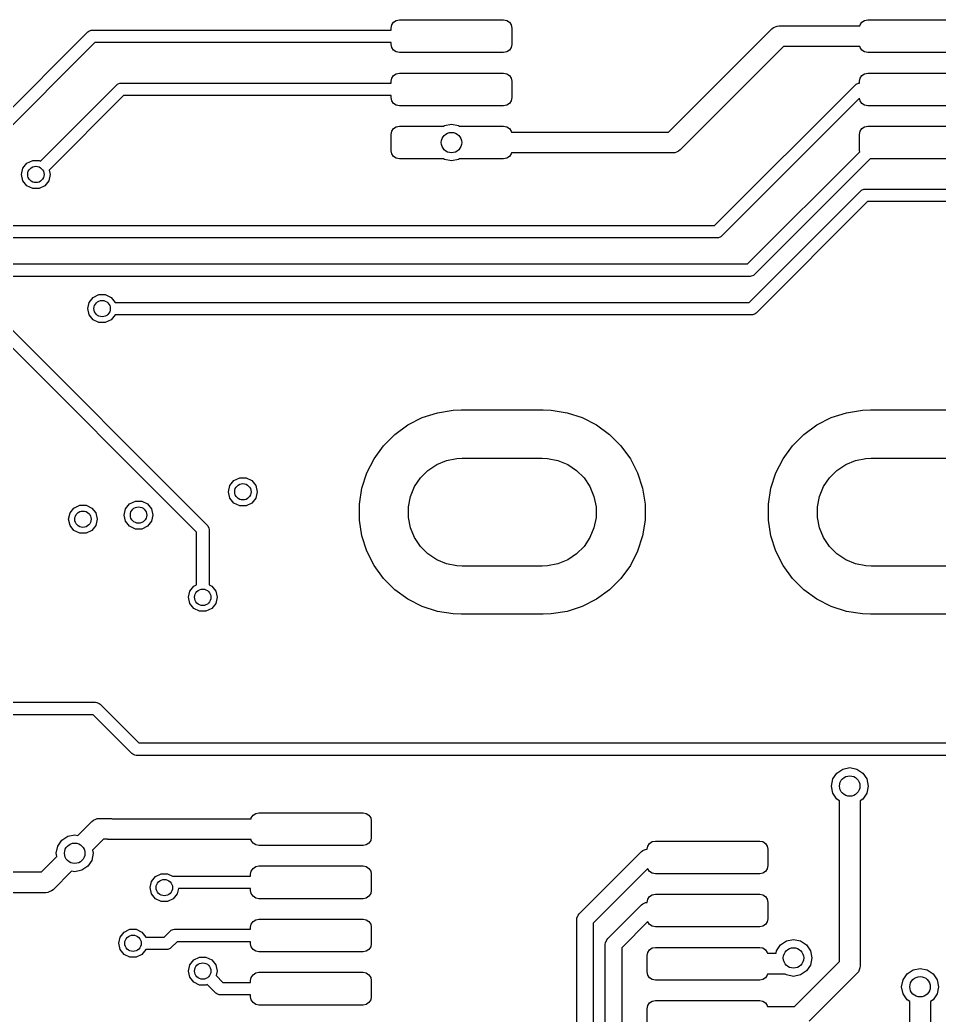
# Model space of a CAD drawing. Extents: x 0.05 to 3.89, y 0.04 to 4.21.
# Drawn here: x 1.5396 to 1.9819, y 1.6268 to 2.1059 of the extents above; entities that cross this region are included whole.
import ezdxf

# ---------------------------------------------------------------- set-up
doc = ezdxf.new("R2010")
doc.units = 0
doc.header["$MEASUREMENT"] = 0
doc.layers.add('BLACK', color=7, linetype='CONTINUOUS')

msp = doc.modelspace()

# ---------------------------------------------------------------- linework, layer by layer
at = {"layer": 'BLACK', "linetype": 'CONTINUOUS'}
for p, q in [((1.71821, 2.10197), (1.71851, 2.10348)), ((1.71851, 2.10348), (1.71936, 2.10475)), ((1.71936, 2.10475), (1.72064, 2.10561)), ((1.72064, 2.10561), (1.72215, 2.10591)), ((1.72215, 2.10591), (1.77234, 2.10591)), ((1.77234, 2.10591), (1.77385, 2.10561)), ((1.77385, 2.10561), (1.77513, 2.10475)), ((1.77513, 2.10475), (1.77598, 2.10348)), ((1.77598, 2.10348), (1.77628, 2.10197)), ((1.94381, 2.10303), (1.9439, 2.10348)), ((1.9439, 2.10348), (1.94476, 2.10475)), ((1.94476, 2.10475), (1.94603, 2.10561)), ((1.94603, 2.10561), (1.94754, 2.10591)), ((1.94754, 2.10591), (1.99774, 2.10591)), ((1.51004, 2.03791), (1.57229, 2.10015)), ((1.57229, 2.10015), (1.57274, 2.10053)), ((1.57274, 2.10053), (1.57382, 2.10097)), ((1.57382, 2.10097), (1.57441, 2.10103)), ((1.57441, 2.10103), (1.71821, 2.10103)), ((1.71821, 2.10103), (1.71821, 2.10197)), ((1.77628, 2.10197), (1.77628, 2.09409)), ((1.85167, 2.05185), (1.90139, 2.10157)), ((1.90139, 2.10157), (1.90214, 2.10219)), ((1.90214, 2.10219), (1.90395, 2.10294)), ((1.90395, 2.10294), (1.90492, 2.10303)), ((1.90395, 2.10294), (1.90395, 2.10294)), ((1.90492, 2.10303), (1.94381, 2.10303)), ((1.57565, 2.09503), (1.51427, 2.03365)), ((1.71821, 2.09503), (1.57565, 2.09503)), ((1.71821, 2.09409), (1.71821, 2.09503)), ((1.71851, 2.09259), (1.71821, 2.09409)), ((1.77628, 2.09409), (1.77598, 2.09259)), ((1.71936, 2.09131), (1.71851, 2.09259)), ((1.72064, 2.09046), (1.71936, 2.09131)), ((1.72215, 2.09016), (1.72064, 2.09046)), ((1.77234, 2.09016), (1.72215, 2.09016)), ((1.77385, 2.09046), (1.77234, 2.09016)), ((1.77513, 2.09131), (1.77385, 2.09046)), ((1.77598, 2.09259), (1.77513, 2.09131)), ((1.90699, 2.09303), (1.85728, 2.04331)), ((1.94381, 2.09303), (1.90699, 2.09303)), ((1.9439, 2.09259), (1.94381, 2.09303)), ((1.94476, 2.09131), (1.9439, 2.09259)), ((1.94603, 2.09046), (1.94476, 2.09131)), ((1.94754, 2.09016), (1.94603, 2.09046)), ((1.99774, 2.09016), (1.94754, 2.09016)), ((1.71851, 2.07788), (1.71936, 2.07916)), ((1.71936, 2.07916), (1.72064, 2.08002)), ((1.72064, 2.08002), (1.72215, 2.08031)), ((1.72215, 2.08031), (1.77234, 2.08031)), ((1.77234, 2.08031), (1.77385, 2.08002)), ((1.77385, 2.08002), (1.77513, 2.07916)), ((1.77513, 2.07916), (1.77598, 2.07788)), ((1.9439, 2.07788), (1.94476, 2.07916)), ((1.94476, 2.07916), (1.94603, 2.08002)), ((1.94603, 2.08002), (1.94754, 2.08031)), ((1.94754, 2.08031), (1.99774, 2.08031)), ((1.54941, 2.03791), (1.58607, 2.07456)), ((1.58607, 2.07456), (1.58652, 2.07494)), ((1.58652, 2.07494), (1.58685, 2.07507)), ((1.58685, 2.07507), (1.5876, 2.07538)), ((1.5876, 2.07538), (1.58819, 2.07544)), ((1.58819, 2.07544), (1.71821, 2.07544)), ((1.71821, 2.07638), (1.71851, 2.07788)), ((1.71821, 2.07544), (1.71821, 2.07638)), ((1.77598, 2.07788), (1.77628, 2.07638)), ((1.77628, 2.07638), (1.77628, 2.0685)), ((1.87386, 2.00694), (1.94148, 2.07456)), ((1.94148, 2.07456), (1.94194, 2.07494)), ((1.94194, 2.07494), (1.94302, 2.07538)), ((1.94302, 2.07538), (1.9436, 2.07544)), ((1.9436, 2.07638), (1.9439, 2.07788)), ((1.9436, 2.07544), (1.9436, 2.07638)), ((1.58943, 2.06944), (1.55364, 2.03365)), ((1.71821, 2.06944), (1.58943, 2.06944)), ((1.71821, 2.0685), (1.71821, 2.06944)), ((1.71851, 2.067), (1.71821, 2.0685)), ((1.71936, 2.06572), (1.71851, 2.067)), ((1.72064, 2.06487), (1.71936, 2.06572)), ((1.72215, 2.06457), (1.72064, 2.06487)), ((1.77385, 2.06487), (1.77234, 2.06457)), ((1.77513, 2.06572), (1.77385, 2.06487)), ((1.77598, 2.067), (1.77513, 2.06572)), ((1.77628, 2.0685), (1.77598, 2.067)), ((1.94365, 2.06825), (1.87722, 2.00182)), ((1.9439, 2.067), (1.94365, 2.06825)), ((1.94476, 2.06572), (1.9439, 2.067)), ((1.94603, 2.06487), (1.94476, 2.06572)), ((1.94754, 2.06457), (1.94603, 2.06487)), ((1.77234, 2.06457), (1.72215, 2.06457)), ((1.99774, 2.06457), (1.94754, 2.06457)), ((1.74385, 2.05503), (1.74724, 2.05571)), ((1.74724, 2.05571), (1.75063, 2.05503)), ((1.71821, 2.05079), (1.71851, 2.05229)), ((1.71821, 2.04291), (1.71821, 2.05079)), ((1.71851, 2.05229), (1.71936, 2.05357)), ((1.71936, 2.05357), (1.72064, 2.05442)), ((1.72064, 2.05442), (1.72215, 2.05472)), ((1.72215, 2.05472), (1.74339, 2.05472)), ((1.74339, 2.05472), (1.74385, 2.05503)), ((1.75063, 2.05503), (1.7511, 2.05472)), ((1.7511, 2.05472), (1.77234, 2.05472)), ((1.77234, 2.05472), (1.77385, 2.05442)), ((1.77385, 2.05442), (1.77513, 2.05357)), ((1.77513, 2.05357), (1.77598, 2.05229)), ((1.77598, 2.05229), (1.77607, 2.05185)), ((1.77607, 2.05185), (1.85167, 2.05185)), ((1.9436, 2.05079), (1.9439, 2.05229)), ((1.9436, 2.04291), (1.9436, 2.05079)), ((1.9439, 2.05229), (1.94476, 2.05357)), ((1.94476, 2.05357), (1.94603, 2.05442)), ((1.94603, 2.05442), (1.94754, 2.05472)), ((1.94754, 2.05472), (1.99774, 2.05472)), ((1.71851, 2.04141), (1.71821, 2.04291)), ((1.71936, 2.04013), (1.71851, 2.04141)), ((1.77598, 2.04141), (1.77513, 2.04013)), ((1.77607, 2.04185), (1.77598, 2.04141)), ((1.85374, 2.04185), (1.77607, 2.04185)), ((1.85472, 2.04195), (1.85374, 2.04185)), ((1.85546, 2.04226), (1.85472, 2.04195)), ((1.85472, 2.04195), (1.85472, 2.04195)), ((1.85652, 2.04269), (1.85546, 2.04226)), ((1.85728, 2.04331), (1.85652, 2.04269)), ((1.85652, 2.04269), (1.85652, 2.04269)), ((1.88969, 1.98842), (1.9437, 2.04243)), ((1.9437, 2.04243), (1.9436, 2.04291)), ((1.54104, 2.03449), (1.54295, 2.03688)), ((1.54295, 2.03688), (1.54571, 2.03821)), ((1.54571, 2.03821), (1.54878, 2.03821)), ((1.54878, 2.03821), (1.54941, 2.03791)), ((1.72064, 2.03928), (1.71936, 2.04013)), ((1.72215, 2.03898), (1.72064, 2.03928)), ((1.74339, 2.03898), (1.72215, 2.03898)), ((1.74385, 2.03867), (1.74339, 2.03898)), ((1.74724, 2.03799), (1.74385, 2.03867)), ((1.75063, 2.03867), (1.74724, 2.03799)), ((1.7511, 2.03898), (1.75063, 2.03867)), ((1.77234, 2.03898), (1.7511, 2.03898)), ((1.77385, 2.03928), (1.77234, 2.03898)), ((1.77513, 2.04013), (1.77385, 2.03928)), ((1.94873, 2.03898), (1.89306, 1.9833)), ((1.99774, 2.03898), (1.94873, 2.03898)), ((1.54035, 2.0315), (1.54104, 2.03449)), ((1.54104, 2.02851), (1.54035, 2.0315)), ((1.55413, 2.0315), (1.55345, 2.02851)), ((1.55364, 2.03365), (1.55413, 2.0315)), ((1.54295, 2.02611), (1.54104, 2.02851)), ((1.55345, 2.02851), (1.55154, 2.02611)), ((1.54571, 2.02478), (1.54295, 2.02611)), ((1.54878, 2.02478), (1.54571, 2.02478)), ((1.55154, 2.02611), (1.54878, 2.02478)), ((1.89049, 1.96993), (1.94409, 2.02353)), ((1.94409, 2.02353), (1.94455, 2.0239)), ((1.94455, 2.0239), (1.94563, 2.02435)), ((1.94563, 2.02435), (1.94621, 2.02441)), ((1.94621, 2.02441), (2.30521, 2.02441)), ((1.94746, 2.01841), (1.89385, 1.96481)), ((2.30645, 2.01841), (1.94746, 2.01841)), ((1.19685, 2.00694), (1.87386, 2.00694)), ((1.8751, 2.00094), (1.19809, 2.00094)), ((1.87568, 2.00099), (1.8751, 2.00094)), ((1.87677, 2.00144), (1.87568, 2.00099)), ((1.87722, 2.00182), (1.87677, 2.00144)), ((1.20079, 1.98842), (1.88969, 1.98842)), ((1.89094, 1.98242), (1.20203, 1.98242)), ((1.89152, 1.98248), (1.89094, 1.98242)), ((1.8926, 1.98293), (1.89152, 1.98248)), ((1.89306, 1.9833), (1.8926, 1.98293)), ((1.57224, 1.96693), (1.57293, 1.96992)), ((1.57293, 1.96992), (1.57484, 1.97232)), ((1.57484, 1.97232), (1.5776, 1.97365)), ((1.5776, 1.97365), (1.58067, 1.97365)), ((1.58067, 1.97365), (1.58343, 1.97232)), ((1.58343, 1.97232), (1.58533, 1.96993)), ((1.58533, 1.96993), (1.89049, 1.96993)), ((1.52456, 1.96787), (1.62968, 1.86275)), ((1.57293, 1.96394), (1.57224, 1.96693)), ((1.8934, 1.96443), (1.89232, 1.96399)), ((1.89385, 1.96481), (1.8934, 1.96443)), ((1.62456, 1.85939), (1.5212, 1.96275)), ((1.57484, 1.96154), (1.57293, 1.96394)), ((1.5776, 1.96021), (1.57484, 1.96154)), ((1.58067, 1.96021), (1.5776, 1.96021)), ((1.58343, 1.96154), (1.58067, 1.96021)), ((1.58533, 1.96393), (1.58343, 1.96154)), ((1.89173, 1.96393), (1.58533, 1.96393)), ((1.89232, 1.96399), (1.89173, 1.96393)), ((1.73314, 1.91444), (1.74048, 1.91683)), ((1.74048, 1.91683), (1.74811, 1.91804)), ((1.74811, 1.91804), (1.75197, 1.91819)), ((1.75197, 1.91819), (1.79134, 1.91819)), ((1.79134, 1.91819), (1.7952, 1.91804)), ((1.7952, 1.91804), (1.80283, 1.91683)), ((1.80283, 1.91683), (1.81017, 1.91444)), ((1.92999, 1.91444), (1.93733, 1.91683)), ((1.93733, 1.91683), (1.94496, 1.91804)), ((1.94496, 1.91804), (1.94882, 1.91819)), ((1.94882, 1.91819), (1.98819, 1.91819)), ((1.72625, 1.91094), (1.73314, 1.91444)), ((1.81017, 1.91444), (1.81705, 1.91094)), ((1.92311, 1.91094), (1.92999, 1.91444)), ((1.72001, 1.9064), (1.72625, 1.91094)), ((1.81705, 1.91094), (1.8233, 1.9064)), ((1.91686, 1.9064), (1.92311, 1.91094)), ((1.71455, 1.90094), (1.72001, 1.9064)), ((1.8233, 1.9064), (1.82876, 1.90094)), ((1.9114, 1.90094), (1.91686, 1.9064)), ((1.71001, 1.89469), (1.71455, 1.90094)), ((1.82876, 1.90094), (1.8333, 1.89469)), ((1.90686, 1.89469), (1.9114, 1.90094)), ((1.7065, 1.88781), (1.71001, 1.89469)), ((1.74012, 1.89191), (1.74483, 1.89386)), ((1.74483, 1.89386), (1.74983, 1.89485)), ((1.74983, 1.89485), (1.75238, 1.89498)), ((1.75238, 1.89498), (1.79093, 1.89498)), ((1.79093, 1.89498), (1.79348, 1.89485)), ((1.79348, 1.89485), (1.79848, 1.89386)), ((1.79848, 1.89386), (1.80319, 1.89191)), ((1.8333, 1.89469), (1.83681, 1.88781)), ((1.90335, 1.88781), (1.90686, 1.89469)), ((1.93697, 1.89191), (1.94168, 1.89386)), ((1.94168, 1.89386), (1.94668, 1.89485)), ((1.94668, 1.89485), (1.94923, 1.89498)), ((1.94923, 1.89498), (1.98778, 1.89498)), ((1.70412, 1.88046), (1.7065, 1.88781)), ((1.73228, 1.88547), (1.73588, 1.88907)), ((1.73588, 1.88907), (1.74012, 1.89191)), ((1.80319, 1.89191), (1.80742, 1.88907)), ((1.80742, 1.88907), (1.81103, 1.88547)), ((1.83681, 1.88781), (1.83919, 1.88046)), ((1.90097, 1.88046), (1.90335, 1.88781)), ((1.92913, 1.88547), (1.93273, 1.88907)), ((1.93273, 1.88907), (1.93697, 1.89191)), ((1.64064, 1.88173), (1.64255, 1.88413)), ((1.64255, 1.88413), (1.64532, 1.88546)), ((1.64532, 1.88546), (1.64838, 1.88546)), ((1.64838, 1.88546), (1.65115, 1.88413)), ((1.65115, 1.88413), (1.65306, 1.88173)), ((1.72945, 1.88123), (1.73228, 1.88547)), ((1.81103, 1.88547), (1.81386, 1.88123)), ((1.9263, 1.88123), (1.92913, 1.88547)), ((1.63996, 1.87874), (1.64064, 1.88173)), ((1.64064, 1.87575), (1.63996, 1.87874)), ((1.65306, 1.88173), (1.65374, 1.87874)), ((1.65374, 1.87874), (1.65306, 1.87575)), ((1.70291, 1.87284), (1.70412, 1.88046)), ((1.7275, 1.87652), (1.72945, 1.88123)), ((1.81386, 1.88123), (1.81581, 1.87652)), ((1.83919, 1.88046), (1.8404, 1.87284)), ((1.89976, 1.87284), (1.90097, 1.88046)), ((1.92435, 1.87652), (1.9263, 1.88123)), ((1.59236, 1.87291), (1.59512, 1.87424)), ((1.59512, 1.87424), (1.59819, 1.87424)), ((1.59819, 1.87424), (1.60095, 1.87291)), ((1.64255, 1.87335), (1.64064, 1.87575)), ((1.64532, 1.87202), (1.64255, 1.87335)), ((1.65115, 1.87335), (1.64838, 1.87202)), ((1.65306, 1.87575), (1.65115, 1.87335)), ((1.7265, 1.87152), (1.7275, 1.87652)), ((1.81581, 1.87652), (1.8168, 1.87152)), ((1.92335, 1.87152), (1.92435, 1.87652)), ((1.56299, 1.86555), (1.56367, 1.86854)), ((1.56367, 1.86854), (1.56559, 1.87094)), ((1.56559, 1.87094), (1.56835, 1.87227)), ((1.56835, 1.87227), (1.57142, 1.87227)), ((1.57142, 1.87227), (1.57418, 1.87094)), ((1.57418, 1.87094), (1.57609, 1.86854)), ((1.57609, 1.86854), (1.57677, 1.86555)), ((1.58976, 1.86752), (1.59045, 1.87051)), ((1.59045, 1.87051), (1.59236, 1.87291)), ((1.60095, 1.87291), (1.60286, 1.87051)), ((1.60286, 1.87051), (1.60354, 1.86752)), ((1.64838, 1.87202), (1.64532, 1.87202)), ((1.70291, 1.86512), (1.70291, 1.87284)), ((1.7265, 1.86643), (1.7265, 1.87152)), ((1.8168, 1.87152), (1.8168, 1.86643)), ((1.8404, 1.87284), (1.8404, 1.86512)), ((1.89976, 1.86512), (1.89976, 1.87284)), ((1.92335, 1.86643), (1.92335, 1.87152)), ((1.56367, 1.86256), (1.56299, 1.86555)), ((1.57677, 1.86555), (1.57609, 1.86256)), ((1.59045, 1.86453), (1.58976, 1.86752)), ((1.59236, 1.86213), (1.59045, 1.86453)), ((1.60286, 1.86453), (1.60095, 1.86213)), ((1.60354, 1.86752), (1.60286, 1.86453)), ((1.70412, 1.85749), (1.70291, 1.86512)), ((1.7275, 1.86143), (1.7265, 1.86643)), ((1.8168, 1.86643), (1.81581, 1.86143)), ((1.8404, 1.86512), (1.83919, 1.85749)), ((1.90097, 1.85749), (1.89976, 1.86512)), ((1.92435, 1.86143), (1.92335, 1.86643)), ((1.56559, 1.86016), (1.56367, 1.86256)), ((1.56835, 1.85883), (1.56559, 1.86016)), ((1.57142, 1.85883), (1.56835, 1.85883)), ((1.57418, 1.86016), (1.57142, 1.85883)), ((1.57609, 1.86256), (1.57418, 1.86016)), ((1.59512, 1.8608), (1.59236, 1.86213)), ((1.59819, 1.8608), (1.59512, 1.8608)), ((1.60095, 1.86213), (1.59819, 1.8608)), ((1.62456, 1.83396), (1.62456, 1.85939)), ((1.62968, 1.86275), (1.63005, 1.8623)), ((1.63005, 1.8623), (1.63005, 1.8623)), ((1.63005, 1.8623), (1.6305, 1.86122)), ((1.6305, 1.86122), (1.63056, 1.86063)), ((1.63056, 1.86063), (1.63056, 1.83396)), ((1.72945, 1.85672), (1.7275, 1.86143)), ((1.81581, 1.86143), (1.81386, 1.85672)), ((1.9263, 1.85672), (1.92435, 1.86143)), ((1.7065, 1.85014), (1.70412, 1.85749)), ((1.73228, 1.85248), (1.72945, 1.85672)), ((1.81386, 1.85672), (1.81103, 1.85248)), ((1.83919, 1.85749), (1.83681, 1.85014)), ((1.90335, 1.85014), (1.90097, 1.85749)), ((1.92913, 1.85248), (1.9263, 1.85672)), ((1.71001, 1.84326), (1.7065, 1.85014)), ((1.73588, 1.84888), (1.73228, 1.85248)), ((1.81103, 1.85248), (1.80742, 1.84888)), ((1.83681, 1.85014), (1.8333, 1.84326)), ((1.90686, 1.84326), (1.90335, 1.85014)), ((1.93273, 1.84888), (1.92913, 1.85248)), ((1.74012, 1.84605), (1.73588, 1.84888)), ((1.74483, 1.8441), (1.74012, 1.84605)), ((1.80319, 1.84605), (1.79848, 1.8441)), ((1.80742, 1.84888), (1.80319, 1.84605)), ((1.93697, 1.84605), (1.93273, 1.84888)), ((1.94168, 1.8441), (1.93697, 1.84605)), ((1.71455, 1.83702), (1.71001, 1.84326)), ((1.74983, 1.8431), (1.74483, 1.8441)), ((1.75238, 1.84298), (1.74983, 1.8431)), ((1.79093, 1.84298), (1.75238, 1.84298)), ((1.79348, 1.8431), (1.79093, 1.84298)), ((1.79848, 1.8441), (1.79348, 1.8431)), ((1.8333, 1.84326), (1.82876, 1.83702)), ((1.9114, 1.83702), (1.90686, 1.84326)), ((1.94668, 1.8431), (1.94168, 1.8441)), ((1.94923, 1.84298), (1.94668, 1.8431)), ((1.98778, 1.84298), (1.94923, 1.84298)), ((1.72001, 1.83155), (1.71455, 1.83702)), ((1.82876, 1.83702), (1.8233, 1.83155)), ((1.91686, 1.83155), (1.9114, 1.83702)), ((1.62067, 1.82795), (1.62135, 1.83094)), ((1.62135, 1.83094), (1.62326, 1.83334)), ((1.62326, 1.83334), (1.62456, 1.83396)), ((1.63056, 1.83396), (1.63185, 1.83334)), ((1.63185, 1.83334), (1.63377, 1.83094)), ((1.63377, 1.83094), (1.63445, 1.82795)), ((1.72625, 1.82702), (1.72001, 1.83155)), ((1.8233, 1.83155), (1.81705, 1.82702)), ((1.92311, 1.82702), (1.91686, 1.83155)), ((1.62135, 1.82496), (1.62067, 1.82795)), ((1.63445, 1.82795), (1.63377, 1.82496)), ((1.73314, 1.82351), (1.72625, 1.82702)), ((1.81705, 1.82702), (1.81017, 1.82351)), ((1.92999, 1.82351), (1.92311, 1.82702)), ((1.62326, 1.82257), (1.62135, 1.82496)), ((1.62603, 1.82124), (1.62326, 1.82257)), ((1.62909, 1.82124), (1.62603, 1.82124)), ((1.63185, 1.82257), (1.62909, 1.82124)), ((1.63377, 1.82496), (1.63185, 1.82257)), ((1.74048, 1.82112), (1.73314, 1.82351)), ((1.74811, 1.81992), (1.74048, 1.82112)), ((1.80283, 1.82112), (1.7952, 1.81992)), ((1.81017, 1.82351), (1.80283, 1.82112)), ((1.93733, 1.82112), (1.92999, 1.82351)), ((1.94496, 1.81992), (1.93733, 1.82112)), ((1.75197, 1.81976), (1.74811, 1.81992)), ((1.79134, 1.81976), (1.75197, 1.81976)), ((1.7952, 1.81992), (1.79134, 1.81976)), ((1.94882, 1.81976), (1.94496, 1.81992)), ((1.98819, 1.81976), (1.94882, 1.81976)), ((1.3121, 1.77741), (1.57598, 1.77741)), ((1.57598, 1.77741), (1.57657, 1.77735)), ((1.57657, 1.77735), (1.57765, 1.7769)), ((1.57765, 1.7769), (1.57811, 1.77653)), ((1.57811, 1.77653), (1.59677, 1.75787)), ((1.57474, 1.77141), (1.3121, 1.77141)), ((1.5934, 1.75275), (1.57474, 1.77141)), ((1.59677, 1.75787), (2.04384, 1.75787)), ((1.59386, 1.75238), (1.5934, 1.75275)), ((1.59417, 1.75224), (1.59386, 1.75238)), ((1.59494, 1.75193), (1.59417, 1.75224)), ((1.59552, 1.75187), (1.59494, 1.75193)), ((2.04463, 1.75187), (1.59552, 1.75187)), ((1.93261, 1.74337), (1.93549, 1.74529)), ((1.93549, 1.74529), (1.93888, 1.74596)), ((1.93888, 1.74596), (1.94227, 1.74529)), ((1.94227, 1.74529), (1.94514, 1.74337)), ((1.93002, 1.73711), (1.93069, 1.7405)), ((1.93069, 1.7405), (1.93261, 1.74337)), ((1.94514, 1.74337), (1.94706, 1.7405)), ((1.94706, 1.7405), (1.94774, 1.73711)), ((1.93069, 1.73372), (1.93002, 1.73711)), ((1.94774, 1.73711), (1.94706, 1.73372)), ((1.93261, 1.73084), (1.93069, 1.73372)), ((1.93388, 1.73), (1.93261, 1.73084)), ((1.93388, 1.65259), (1.93388, 1.73)), ((1.94514, 1.73084), (1.94388, 1.73)), ((1.94388, 1.73), (1.94388, 1.65052)), ((1.94706, 1.73372), (1.94514, 1.73084)), ((1.56744, 1.71329), (1.57422, 1.72007)), ((1.57422, 1.72007), (1.57498, 1.72069)), ((1.57498, 1.72069), (1.57603, 1.72113)), ((1.57498, 1.72069), (1.57498, 1.72069)), ((1.57603, 1.72113), (1.57678, 1.72144)), ((1.57678, 1.72144), (1.57776, 1.72154)), ((1.57678, 1.72144), (1.57678, 1.72144)), ((1.57776, 1.72154), (1.58268, 1.72154)), ((1.58268, 1.72154), (1.58365, 1.72144)), ((1.58365, 1.72144), (1.58365, 1.72144)), ((1.58365, 1.72144), (1.5839, 1.72134)), ((1.5839, 1.72134), (1.6508, 1.72134)), ((1.6508, 1.72134), (1.65089, 1.72178)), ((1.65089, 1.72178), (1.65174, 1.72306)), ((1.65174, 1.72306), (1.65302, 1.72391)), ((1.65302, 1.72391), (1.65453, 1.72421)), ((1.65453, 1.72421), (1.70472, 1.72421)), ((1.70472, 1.72421), (1.70623, 1.72391)), ((1.70623, 1.72391), (1.70751, 1.72306)), ((1.70751, 1.72306), (1.70836, 1.72178)), ((1.70836, 1.72178), (1.70866, 1.72028)), ((1.70866, 1.72028), (1.70866, 1.7124)), ((1.55776, 1.70811), (1.55968, 1.71099)), ((1.55968, 1.71099), (1.56255, 1.71291)), ((1.56255, 1.71291), (1.56594, 1.71358)), ((1.56594, 1.71358), (1.56744, 1.71329)), ((1.57983, 1.71154), (1.57451, 1.70622)), ((1.58166, 1.71154), (1.57983, 1.71154)), ((1.5819, 1.71143), (1.58166, 1.71154)), ((1.58287, 1.71134), (1.5819, 1.71143)), ((1.5819, 1.71143), (1.5819, 1.71143)), ((1.6508, 1.71134), (1.58287, 1.71134)), ((1.65089, 1.71089), (1.6508, 1.71134)), ((1.65174, 1.70962), (1.65089, 1.71089)), ((1.70836, 1.71089), (1.70751, 1.70962)), ((1.70866, 1.7124), (1.70836, 1.71089)), ((1.84259, 1.70948), (1.84387, 1.71033)), ((1.84387, 1.71033), (1.84538, 1.71063)), ((1.84538, 1.71063), (1.89557, 1.71063)), ((1.89557, 1.71063), (1.89708, 1.71033)), ((1.89708, 1.71033), (1.89836, 1.70948)), ((1.55709, 1.70472), (1.55776, 1.70811)), ((1.57451, 1.70622), (1.5748, 1.70472)), ((1.65302, 1.70876), (1.65174, 1.70962)), ((1.65453, 1.70846), (1.65302, 1.70876)), ((1.70472, 1.70846), (1.65453, 1.70846)), ((1.70623, 1.70876), (1.70472, 1.70846)), ((1.70751, 1.70962), (1.70623, 1.70876)), ((1.80863, 1.67552), (1.83866, 1.70554)), ((1.83866, 1.70554), (1.83925, 1.70603)), ((1.83925, 1.70603), (1.83967, 1.7062)), ((1.83967, 1.7062), (1.84067, 1.70662)), ((1.84067, 1.70662), (1.84144, 1.70669)), ((1.84144, 1.70669), (1.84174, 1.7082)), ((1.84174, 1.7082), (1.84259, 1.70948)), ((1.89836, 1.70948), (1.89921, 1.7082)), ((1.89921, 1.7082), (1.89951, 1.70669)), ((1.89951, 1.70669), (1.89951, 1.69882)), ((1.5499, 1.69575), (1.55738, 1.70323)), ((1.55738, 1.70323), (1.55709, 1.70472)), ((1.57413, 1.70133), (1.57221, 1.69846)), ((1.5748, 1.70472), (1.57413, 1.70133)), ((1.56445, 1.69616), (1.5555, 1.68721)), ((1.56594, 1.69587), (1.56445, 1.69616)), ((1.56933, 1.69654), (1.56594, 1.69587)), ((1.57221, 1.69846), (1.56933, 1.69654)), ((1.65059, 1.69469), (1.65089, 1.69619)), ((1.65089, 1.69619), (1.65174, 1.69747)), ((1.65174, 1.69747), (1.65302, 1.69832)), ((1.65302, 1.69832), (1.65453, 1.69862)), ((1.65453, 1.69862), (1.70472, 1.69862)), ((1.70472, 1.69862), (1.70623, 1.69832)), ((1.70623, 1.69832), (1.70751, 1.69747)), ((1.70751, 1.69747), (1.70836, 1.69619)), ((1.70836, 1.69619), (1.70866, 1.69469)), ((1.84171, 1.69746), (1.81535, 1.6711)), ((1.84174, 1.69731), (1.84171, 1.69746)), ((1.84259, 1.69603), (1.84174, 1.69731)), ((1.84387, 1.69518), (1.84259, 1.69603)), ((1.89836, 1.69603), (1.89708, 1.69518)), ((1.89921, 1.69731), (1.89836, 1.69603)), ((1.89951, 1.69882), (1.89921, 1.69731)), ((1.48306, 1.69575), (1.5499, 1.69575)), ((1.60217, 1.68819), (1.60285, 1.69118)), ((1.60285, 1.69118), (1.60476, 1.69358)), ((1.60476, 1.69358), (1.60752, 1.69491)), ((1.60752, 1.69491), (1.61059, 1.69491)), ((1.61059, 1.69491), (1.61299, 1.69375)), ((1.61299, 1.69375), (1.65059, 1.69375)), ((1.65059, 1.69375), (1.65059, 1.69469)), ((1.70866, 1.69469), (1.70866, 1.68681)), ((1.84538, 1.69488), (1.84387, 1.69518)), ((1.89557, 1.69488), (1.84538, 1.69488)), ((1.89708, 1.69518), (1.89557, 1.69488)), ((1.55475, 1.68659), (1.55369, 1.68615)), ((1.5555, 1.68721), (1.55475, 1.68659)), ((1.55475, 1.68659), (1.55475, 1.68659)), ((1.60285, 1.6852), (1.60217, 1.68819)), ((1.61584, 1.68775), (1.61526, 1.6852)), ((1.65059, 1.68775), (1.61584, 1.68775)), ((1.65059, 1.68681), (1.65059, 1.68775)), ((1.65089, 1.6853), (1.65059, 1.68681)), ((1.70866, 1.68681), (1.70836, 1.6853)), ((1.55197, 1.68575), (1.48306, 1.68575)), ((1.55294, 1.68584), (1.55197, 1.68575)), ((1.55369, 1.68615), (1.55294, 1.68584)), ((1.55294, 1.68584), (1.55294, 1.68584)), ((1.60476, 1.6828), (1.60285, 1.6852)), ((1.60752, 1.68147), (1.60476, 1.6828)), ((1.61335, 1.6828), (1.61059, 1.68147)), ((1.61526, 1.6852), (1.61335, 1.6828)), ((1.65174, 1.68403), (1.65089, 1.6853)), ((1.65302, 1.68317), (1.65174, 1.68403)), ((1.65453, 1.68287), (1.65302, 1.68317)), ((1.70472, 1.68287), (1.65453, 1.68287)), ((1.70623, 1.68317), (1.70472, 1.68287)), ((1.70751, 1.68403), (1.70623, 1.68317)), ((1.70836, 1.6853), (1.70751, 1.68403)), ((1.84144, 1.6811), (1.84174, 1.68261)), ((1.84174, 1.68261), (1.84259, 1.68389)), ((1.84259, 1.68389), (1.84387, 1.68474)), ((1.84387, 1.68474), (1.84538, 1.68504)), ((1.84538, 1.68504), (1.89557, 1.68504)), ((1.89557, 1.68504), (1.89708, 1.68474)), ((1.89708, 1.68474), (1.89836, 1.68389)), ((1.89836, 1.68389), (1.89921, 1.68261)), ((1.89921, 1.68261), (1.89951, 1.6811)), ((1.61059, 1.68147), (1.60752, 1.68147)), ((1.82241, 1.66371), (1.83866, 1.67995)), ((1.83866, 1.67995), (1.83925, 1.68044)), ((1.83925, 1.68044), (1.84067, 1.68103)), ((1.84067, 1.68103), (1.84144, 1.6811)), ((1.89951, 1.6811), (1.89951, 1.67323)), ((1.65174, 1.67188), (1.65302, 1.67273)), ((1.65302, 1.67273), (1.65453, 1.67303)), ((1.65453, 1.67303), (1.70472, 1.67303)), ((1.70472, 1.67303), (1.70623, 1.67273)), ((1.70623, 1.67273), (1.70751, 1.67188)), ((1.80748, 1.67273), (1.80756, 1.6735)), ((1.80748, 1.59769), (1.80748, 1.67273)), ((1.80756, 1.6735), (1.80814, 1.67492)), ((1.80814, 1.67492), (1.80863, 1.67552)), ((1.89951, 1.67323), (1.89921, 1.67172)), ((1.58969, 1.6668), (1.59246, 1.66813)), ((1.59246, 1.66813), (1.59552, 1.66813)), ((1.59552, 1.66813), (1.59829, 1.6668)), ((1.60899, 1.66442), (1.61186, 1.66728)), ((1.61186, 1.66728), (1.61231, 1.66765)), ((1.61231, 1.66765), (1.61278, 1.66785)), ((1.61278, 1.66785), (1.61339, 1.6681)), ((1.61339, 1.6681), (1.61398, 1.66816)), ((1.61398, 1.66816), (1.65059, 1.66816)), ((1.65059, 1.66909), (1.65089, 1.6706)), ((1.65059, 1.66816), (1.65059, 1.66909)), ((1.65089, 1.6706), (1.65174, 1.67188)), ((1.70751, 1.67188), (1.70836, 1.6706)), ((1.70836, 1.6706), (1.70866, 1.66909)), ((1.70866, 1.66909), (1.70866, 1.66122)), ((1.81535, 1.6711), (1.81535, 1.59606)), ((1.84171, 1.67187), (1.82913, 1.65929)), ((1.84174, 1.67172), (1.84171, 1.67187)), ((1.84259, 1.67044), (1.84174, 1.67172)), ((1.84387, 1.66959), (1.84259, 1.67044)), ((1.84538, 1.66929), (1.84387, 1.66959)), ((1.89557, 1.66929), (1.84538, 1.66929)), ((1.89708, 1.66959), (1.89557, 1.66929)), ((1.89836, 1.67044), (1.89708, 1.66959)), ((1.89921, 1.67172), (1.89836, 1.67044)), ((1.5871, 1.66142), (1.58778, 1.66441)), ((1.58778, 1.66441), (1.58969, 1.6668)), ((1.59829, 1.6668), (1.60019, 1.66442)), ((1.60019, 1.66442), (1.60899, 1.66442)), ((1.82134, 1.66169), (1.82192, 1.66311)), ((1.82192, 1.66311), (1.82241, 1.66371)), ((1.90555, 1.66059), (1.90842, 1.66251)), ((1.90842, 1.66251), (1.91181, 1.66319)), ((1.91181, 1.66319), (1.9152, 1.66251)), ((1.9152, 1.66251), (1.91807, 1.66059)), ((1.58778, 1.65843), (1.5871, 1.66142)), ((1.58969, 1.65603), (1.58778, 1.65843)), ((1.60019, 1.65842), (1.59829, 1.65603)), ((1.61024, 1.65842), (1.60019, 1.65842)), ((1.61082, 1.65847), (1.61024, 1.65842)), ((1.6119, 1.65892), (1.61082, 1.65847)), ((1.61236, 1.6593), (1.6119, 1.65892)), ((1.61522, 1.66216), (1.61236, 1.6593)), ((1.65059, 1.66216), (1.61522, 1.66216)), ((1.65059, 1.66122), (1.65059, 1.66216)), ((1.65089, 1.65971), (1.65059, 1.66122)), ((1.65174, 1.65844), (1.65089, 1.65971)), ((1.65302, 1.65758), (1.65174, 1.65844)), ((1.65453, 1.65728), (1.65302, 1.65758)), ((1.70623, 1.65758), (1.70472, 1.65728)), ((1.70751, 1.65844), (1.70623, 1.65758)), ((1.70836, 1.65971), (1.70751, 1.65844)), ((1.70866, 1.66122), (1.70836, 1.65971)), ((1.82126, 1.66092), (1.82134, 1.66169)), ((1.82126, 1.58864), (1.82126, 1.66092)), ((1.82913, 1.65929), (1.82913, 1.58701)), ((1.84174, 1.65702), (1.84259, 1.6583)), ((1.84259, 1.6583), (1.84387, 1.65915)), ((1.84387, 1.65915), (1.84538, 1.65945)), ((1.84538, 1.65945), (1.89557, 1.65945)), ((1.89557, 1.65945), (1.89708, 1.65915)), ((1.89708, 1.65915), (1.89836, 1.6583)), ((1.89836, 1.6583), (1.89921, 1.65702)), ((1.9034, 1.65657), (1.90363, 1.65772)), ((1.90363, 1.65772), (1.90555, 1.66059)), ((1.91807, 1.66059), (1.91999, 1.65772)), ((1.91999, 1.65772), (1.92067, 1.65433)), ((1.59246, 1.6547), (1.58969, 1.65603)), ((1.59552, 1.6547), (1.59246, 1.6547)), ((1.59829, 1.65603), (1.59552, 1.6547)), ((1.62135, 1.65102), (1.62326, 1.65342)), ((1.62326, 1.65342), (1.62603, 1.65475)), ((1.62603, 1.65475), (1.62909, 1.65475)), ((1.62909, 1.65475), (1.63185, 1.65342)), ((1.63185, 1.65342), (1.63377, 1.65102)), ((1.70472, 1.65728), (1.65453, 1.65728)), ((1.84144, 1.65551), (1.84174, 1.65702)), ((1.84144, 1.64764), (1.84144, 1.65551)), ((1.89921, 1.65702), (1.8993, 1.65657)), ((1.8993, 1.65657), (1.9034, 1.65657)), ((1.92067, 1.65433), (1.91999, 1.65094)), ((1.62067, 1.64803), (1.62135, 1.65102)), ((1.62135, 1.64504), (1.62067, 1.64803)), ((1.63377, 1.65102), (1.63445, 1.64803)), ((1.63445, 1.64803), (1.63396, 1.64588)), ((1.91227, 1.63098), (1.93388, 1.65259)), ((1.91807, 1.64807), (1.9152, 1.64615)), ((1.91999, 1.65094), (1.91807, 1.64807)), ((1.94361, 1.64914), (1.94304, 1.64774)), ((1.94378, 1.64954), (1.94361, 1.64914)), ((1.94388, 1.65052), (1.94378, 1.64954)), ((1.94378, 1.64954), (1.94378, 1.64954)), ((1.96645, 1.64674), (1.96933, 1.64866)), ((1.96933, 1.64866), (1.97272, 1.64933)), ((1.97272, 1.64933), (1.97611, 1.64866)), ((1.97611, 1.64866), (1.97898, 1.64674)), ((1.62326, 1.64264), (1.62135, 1.64504)), ((1.63396, 1.64588), (1.63727, 1.64257)), ((1.65059, 1.6435), (1.65089, 1.64501)), ((1.65059, 1.64257), (1.65059, 1.6435)), ((1.65089, 1.64501), (1.65174, 1.64629)), ((1.65174, 1.64629), (1.65302, 1.64714)), ((1.65302, 1.64714), (1.65453, 1.64744)), ((1.65453, 1.64744), (1.70472, 1.64744)), ((1.70472, 1.64744), (1.70623, 1.64714)), ((1.70623, 1.64714), (1.70751, 1.64629)), ((1.70751, 1.64629), (1.70836, 1.64501)), ((1.70836, 1.64501), (1.70866, 1.6435)), ((1.70866, 1.6435), (1.70866, 1.63563)), ((1.84174, 1.64613), (1.84144, 1.64764)), ((1.84259, 1.64485), (1.84174, 1.64613)), ((1.84387, 1.644), (1.84259, 1.64485)), ((1.84538, 1.6437), (1.84387, 1.644)), ((1.89557, 1.6437), (1.84538, 1.6437)), ((1.89708, 1.644), (1.89557, 1.6437)), ((1.89836, 1.64485), (1.89708, 1.644)), ((1.89921, 1.64613), (1.89836, 1.64485)), ((1.8993, 1.64657), (1.89921, 1.64613)), ((1.90778, 1.64657), (1.8993, 1.64657)), ((1.90842, 1.64615), (1.90778, 1.64657)), ((1.91181, 1.64547), (1.90842, 1.64615)), ((1.9152, 1.64615), (1.91181, 1.64547)), ((1.94241, 1.64698), (1.91934, 1.62391)), ((1.94304, 1.64774), (1.94241, 1.64698)), ((1.94304, 1.64774), (1.94304, 1.64774)), ((1.96386, 1.64047), (1.96453, 1.64386)), ((1.96453, 1.64386), (1.96645, 1.64674)), ((1.97898, 1.64674), (1.9809, 1.64386)), ((1.9809, 1.64386), (1.98157, 1.64047)), ((1.62603, 1.64131), (1.62326, 1.64264)), ((1.62909, 1.64131), (1.62603, 1.64131)), ((1.62973, 1.64162), (1.62909, 1.64131)), ((1.6339, 1.63745), (1.62973, 1.64162)), ((1.63727, 1.64257), (1.65059, 1.64257)), ((1.96453, 1.63708), (1.96386, 1.64047)), ((1.98157, 1.64047), (1.9809, 1.63708)), ((1.63436, 1.63707), (1.6339, 1.63745)), ((1.63544, 1.63662), (1.63436, 1.63707)), ((1.63602, 1.63657), (1.63544, 1.63662)), ((1.65059, 1.63657), (1.63602, 1.63657)), ((1.65059, 1.63563), (1.65059, 1.63657)), ((1.65089, 1.63412), (1.65059, 1.63563)), ((1.65174, 1.63285), (1.65089, 1.63412)), ((1.70836, 1.63412), (1.70751, 1.63285)), ((1.70866, 1.63563), (1.70836, 1.63412)), ((1.84387, 1.63356), (1.84538, 1.63386)), ((1.84538, 1.63386), (1.89557, 1.63386)), ((1.89557, 1.63386), (1.89708, 1.63356)), ((1.96645, 1.63421), (1.96453, 1.63708)), ((1.96772, 1.63336), (1.96645, 1.63421)), ((1.97898, 1.63421), (1.97772, 1.63336)), ((1.9809, 1.63708), (1.97898, 1.63421)), ((1.65302, 1.63199), (1.65174, 1.63285)), ((1.65453, 1.63169), (1.65302, 1.63199)), ((1.70472, 1.63169), (1.65453, 1.63169)), ((1.70623, 1.63199), (1.70472, 1.63169)), ((1.70751, 1.63285), (1.70623, 1.63199)), ((1.84144, 1.62992), (1.84174, 1.63143)), ((1.84144, 1.62205), (1.84144, 1.62992)), ((1.84174, 1.63143), (1.84259, 1.63271)), ((1.84259, 1.63271), (1.84387, 1.63356)), ((1.89708, 1.63356), (1.89836, 1.63271)), ((1.89836, 1.63271), (1.89921, 1.63143)), ((1.89921, 1.63143), (1.8993, 1.63098)), ((1.8993, 1.63098), (1.91227, 1.63098)), ((1.96772, 1.57446), (1.96772, 1.63336)), ((1.97772, 1.63336), (1.97772, 1.57332))]:
    msp.add_line(p, q, dxfattribs=at)
at = {"layer": 'BLACK'}
for centre, radius in [((1.74724, 2.04685), 0.00492), ((1.54724, 2.0315), 0.00394), ((1.57913, 1.96693), 0.00394), ((1.64685, 1.87874), 0.00394), ((1.56988, 1.86555), 0.00394), ((1.59665, 1.86752), 0.00394), ((1.62756, 1.82795), 0.00394), ((1.93888, 1.73711), 0.00492), ((1.56594, 1.70472), 0.00492), ((1.60906, 1.68819), 0.00394), ((1.59399, 1.66142), 0.00394), ((1.91181, 1.65433), 0.00492), ((1.62756, 1.64803), 0.00394), ((1.97272, 1.64047), 0.00492)]:
    msp.add_circle(centre, radius, dxfattribs=at)

doc.saveas('drawing.dxf')
